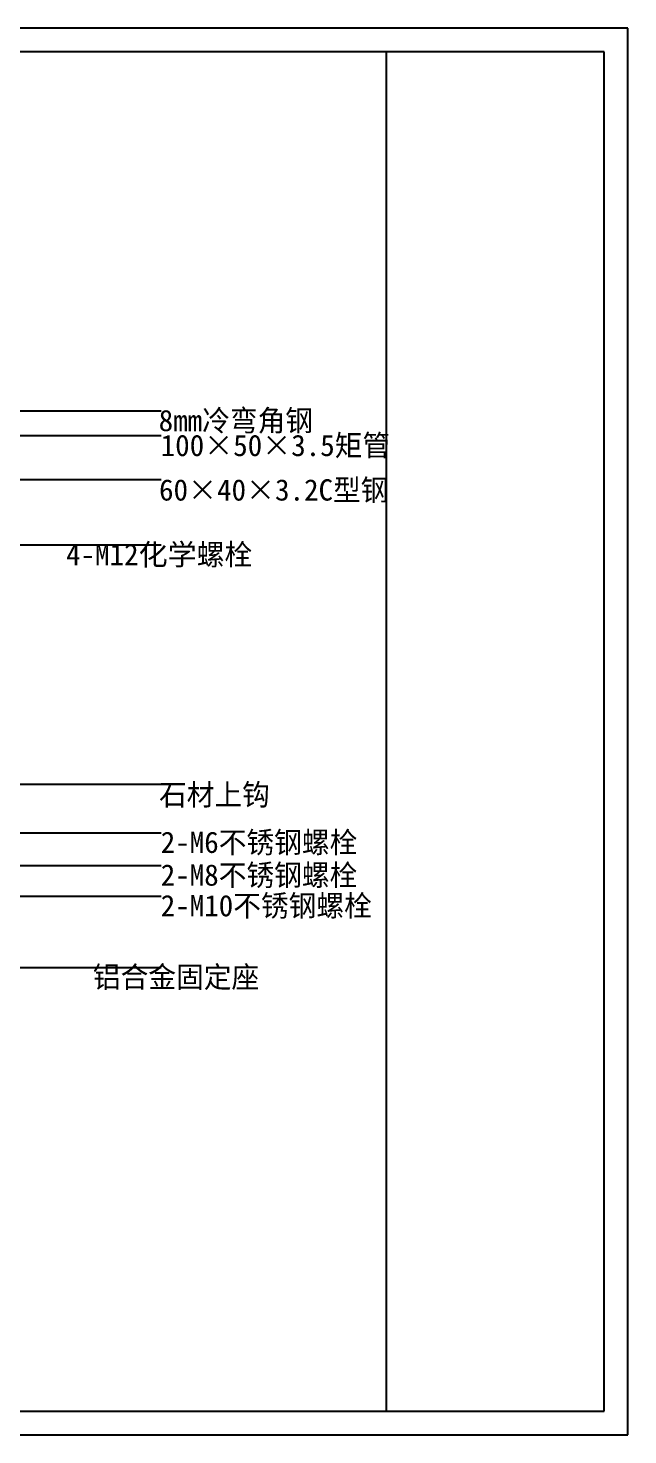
# Model space of a CAD drawing. Header units: metres. Extents: x 0 to 3014, y -367 to 1118.
# Drawn here: x 2381 to 3014, y -367 to 1118 of the extents above; entities that cross this region are included whole.
import ezdxf

# ---------------------------------------------------------------- set-up
doc = ezdxf.new("R2010")
doc.units = ezdxf.units.M
for name, color, linetype in [('ASHADE', 1, 'Continuous'), ('图层1', 8, 'Continuous'), ('图框', 5, 'Continuous'), ('外形', 3, 'Continuous')]:
    doc.layers.add(name, color=color, linetype=linetype)

msp = doc.modelspace()

# ---------------------------------------------------------------- linework, layer by layer
at = {"layer": 'ASHADE'}
for p, q in [((2521.57, 714.05), (2200.55, 714.05)), ((2521.57, 687.76), (2319.2, 687.76)), ((2521.57, 641.29), (2319.2, 641.29)), ((2521.57, 572.57), (2200.55, 572.57)), ((2521.57, 319.65), (2331.46, 319.65)), ((2521.57, 268.39), (2306.87, 268.39)), ((2521.57, 233.83), (2306.87, 233.83)), ((2521.57, 201.5), (2258.55, 201.5)), ((2521.57, 126.13), (2317.06, 126.13))]:
    msp.add_line(p, q, dxfattribs=at)
at = {"layer": '图层1'}
for p, q in [((3014.03, 1118.27), (914.03, 1118.27)), ((3014.03, -366.73), (3014.03, 1118.27)), ((914.03, -366.73), (3014.03, -366.73))]:
    msp.add_line(p, q, dxfattribs=at)
at = {"layer": '图框'}
for p, q in [((2989.03, 1093.27), (939.03, 1093.27)), ((2989.03, -341.73), (2989.03, 1093.27)), ((939.03, -341.73), (2989.03, -341.73))]:
    msp.add_line(p, q, dxfattribs=at)
at = {"layer": '外形'}
msp.add_line((2759.43, -341.73), (2759.43, 1093.27), dxfattribs=at)

# ---------------------------------------------------------------- texts
at = {"layer": 'ASHADE', "char_height": 22.5, "attachment_point": 1}
for s, insert in [('8mm冷弯角钢', (2518.86, 715.31)), ('100×50×3.5矩管', (2520.99, 689.02)), ('60×40×3.2C型钢', (2519.25, 642.04)), ('4-M12{\\fSystem|b0|i0|c134|p32;化学}螺栓', (2421.12, 573.84)), ('石材上钩', (2519.25, 320.4)), ('2-M6不锈钢螺栓', (2521.01, 270.07)), ('2-M8不锈钢螺栓', (2521.01, 235.51)), ('2-M10不锈钢螺栓', (2521.01, 203.18)), ('铝合金固定座', (2449.44, 127.84))]:
    msp.add_mtext(s, dxfattribs=dict(at, insert=insert))

doc.saveas('drawing.dxf')
